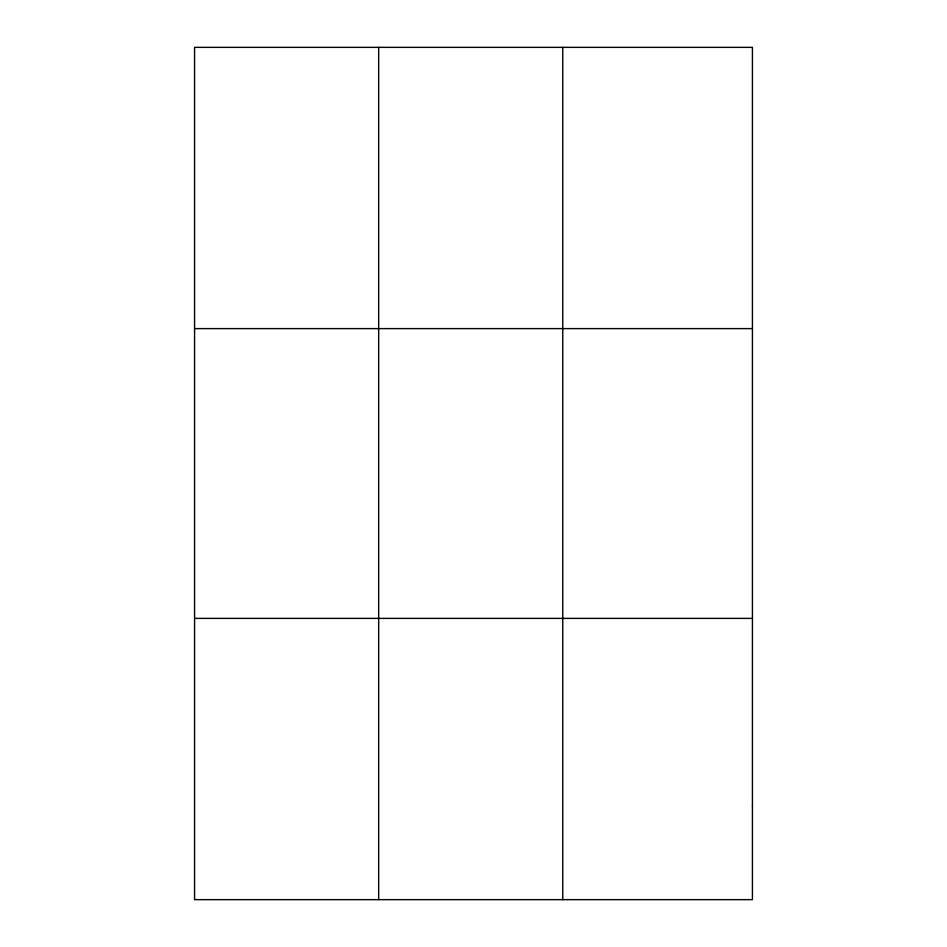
<?xml version="1.0" encoding="UTF-8"?>
<svg xmlns="http://www.w3.org/2000/svg" width="947" height="947" viewBox="0 0 947 947"><rect width="100%" height="100%" fill="white"/><g stroke="black" fill="none" stroke-linecap="round" stroke-linejoin="round"><path stroke-width="1.42" d="M378.67 47.35L378.67 899.65M562.755 47.35L562.755 899.65M194.573 328.609L752.427 328.609M194.573 618.391L752.427 618.391M752.427 805.897L752.427 899.65L194.573 899.65L194.573 47.35L752.427 47.35L752.427 805.897"/></g></svg>
